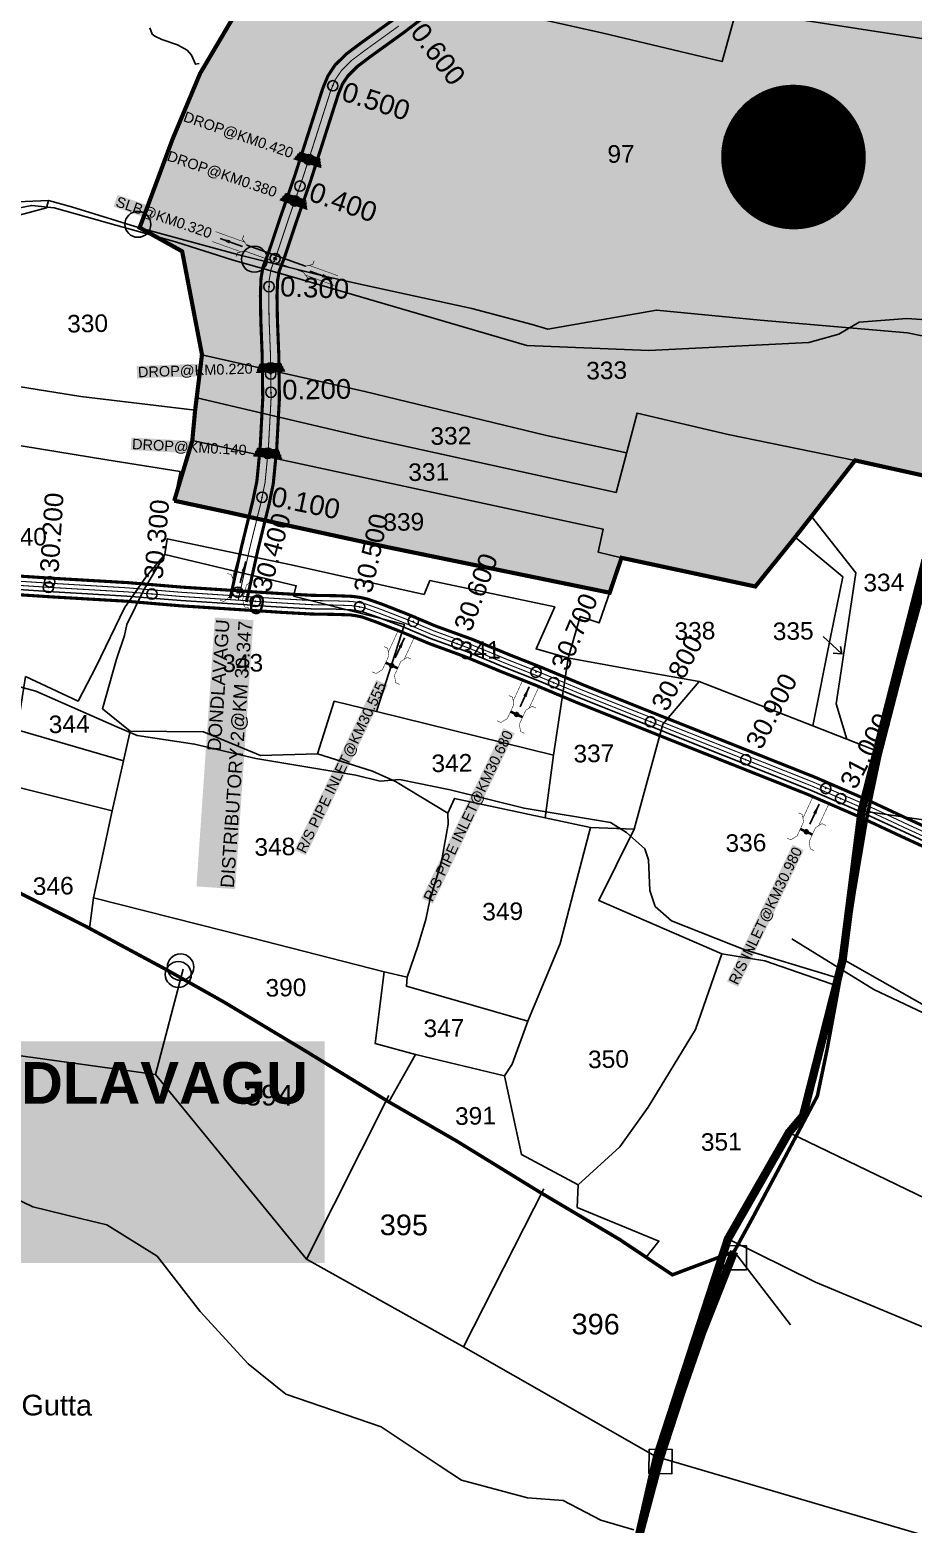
# Model space of a CAD drawing. Header units: millimetres. Extents: x 191342 to 235284, y 1600297 to 1616674.
# Drawn here: x 198812 to 199662, y 1602213 to 1603651 of the extents above; entities that cross this region are included whole.
import ezdxf
from ezdxf.enums import TextEntityAlignment as Align

# ---------------------------------------------------------------- set-up
doc = ezdxf.new("R2010")
doc.units = ezdxf.units.MM
doc.header["$LTSCALE"] = 15
doc.header["$PDMODE"] = 32
doc.header["$PDSIZE"] = 10
doc.linetypes.add('ACAD_ISO02W100', pattern=[15, 12, -3])
doc.linetypes.add('HIDDEN2', pattern=[0.1875, 0.125, -0.0625])
for name, color, linetype in [('BOUNDRY STONES', 240, 'Continuous'), ('CANAL1', 7, 'Continuous'), ('CSMark', 72, 'Continuous'), ('PLOT', 7, 'Continuous'), ('PLOTS', 7, 'Continuous'), ('PLOTS NO', 7, 'Continuous'), ('ROAD', 1, 'Continuous'), ('ROADS', 1, 'Continuous'), ('STREAMS', 4, 'Continuous'), ('STRUCTURE', 5, 'Continuous'), ('TEXT', 1, 'Continuous'), ('text2', 7, 'Continuous'), ('VILLAGE BOUNDRY', 5, 'Continuous'), ('WUA-10', 3, 'Continuous')]:
    doc.layers.add(name, color=color, linetype=linetype)
doc.styles.get("Standard").update_dxf_attribs({"font": 'arial.ttf'})
doc.dimstyles.get("Standard").update_dxf_attribs({"dimtxt": 0.18, "dimasz": 0.18, "dimexe": 0.18, "dimexo": 0.0625, "dimgap": 0.09, "dimtad": 0, "dimtih": 1, "dimtoh": 1, "dimdec": 4, "dimzin": 0, "dimdsep": 46, "dimtxsty": 'Standard', "dimcen": 0.09, "dimadec": 0, "dimazin": 0, "dimtfac": 1, "dimtdec": 4, "dimtofl": 0, "dimtmove": 0, "dimatfit": 3, "dimfxl": 1, "dimtolj": 1, "dimtzin": 0, "dimarcsym": 0})

# ---------------------------------------------------------------- blocks, each defined once
blk = doc.blocks.new('DROP')
h = blk.add_hatch()
h.set_pattern_fill('ANSI31', color=1, scale=10, angle=45)
h.set_pattern_definition([(90, (-324.4107, -25.7687), (-1.25, 0), [])])
h.paths.add_polyline_path([(-9.9, -4.3), (-13.8, 4.1), (13.8, 4.1), (10.2, -4.3)])
at = {"layer": 'STRUCTURE', "color": 5, "const_width": 0.49}
blk.add_lwpolyline([(-9.9, -4.3), (-13.8, 4.1), (13.8, 4.1), (10.2, -4.3), (-9.9, -4.3)], dxfattribs=at)
at = {"layer": 'STRUCTURE', "color": 5}
blk.add_circle((0, 0), 1.33, dxfattribs=at)
blk = doc.blocks.new('OT')
at = {"layer": 'STRUCTURE', "color": 190}
for points, const_width in [([(769775.2, 1706601.8), (769775.2, 1706597.8), (769769.2, 1706593.8), (769761.8, 1706593.8), (769754.4, 1706593.8), (769748.4, 1706597.8), (769748.4, 1706601.8)], 0.5), ([(769751.4, 1706595.8), (769729.4, 1706595.8)], 0.5), ([(769761.8, 1706593.8), (769761.8, 1706581)], 2.5), ([(769751.4, 1706579), (769729.4, 1706579)], 0.5), ([(769748.4, 1706573), (769748.4, 1706577), (769754.4, 1706581), (769761.8, 1706581), (769761.8, 1706581), (769761.8, 1706581), (769769.2, 1706581), (769775.2, 1706577), (769775.2, 1706573)], 0.5)]:
    blk.add_lwpolyline(points, dxfattribs=dict(at, const_width=const_width))
at = {"layer": 'STRUCTURE', "color": 0}
blk.add_circle((769761.8, 1706587.4), 1.87, dxfattribs=at)
blk.add_leader([(769732.6, 1706587.4), (769753.8, 1706587.4)], dimstyle='Standard', override={"dimasz": 10, "dimgap": 0.09, "dimtad": 0}, dxfattribs=at)
blk = doc.blocks.new('SLB')
at = {"layer": 'STRUCTURE'}
h = blk.add_hatch(dxfattribs=at)
h.set_pattern_fill('DOTS', color=6, scale=20, angle=320.3722, style=0)
h.set_pattern_definition([(320.372247934, (-159.4327, -72.9564), (1.2786241598, 0.5641323054), [0, -1.25])])
h.paths.add_polyline_path([(769699.5, 1706871.1), (769699.5, 1706861.1), (769729.1, 1706861.1), (769732.1, 1706863.1), (769792.1, 1706863.1), (769795.1, 1706861.1), (769824.7, 1706861.1), (769824.7, 1706871.1), (769795.1, 1706871.1), (769792.1, 1706869.1), (769732.1, 1706869.1), (769729.1, 1706871.1)])
at = {"layer": 'STRUCTURE', "color": 6, "const_width": 0.628}
for points in [[(769726.1, 1706877.1), (769726.1, 1706873.1), (769732.1, 1706869.1), (769792.1, 1706869.1), (769798.1, 1706873.1), (769798.1, 1706877.1)], [(769726.1, 1706855.1), (769726.1, 1706859.1), (769732.1, 1706863.1), (769792.1, 1706863.1), (769798.1, 1706859.1), (769798.1, 1706855.1)]]:
    blk.add_lwpolyline(points, dxfattribs=at)
at = {"layer": 'STRUCTURE', "color": 6, "linetype": 'ACAD_ISO02W100', "ltscale": 0.5, "const_width": 0.5}
for points in [[(769699.5, 1706871.1), (769729.1, 1706871.1)], [(769699.5, 1706861.1), (769729.1, 1706861.1)], [(769795.1, 1706871.1), (769824.7, 1706871.1)], [(769795.1, 1706861.1), (769824.7, 1706861.1)]]:
    blk.add_lwpolyline(points, dxfattribs=at)
at = {"layer": 'STRUCTURE', "color": 6}
blk.add_lwpolyline([(769732.1, 1706863.1), (769792.1, 1706863.1)], dxfattribs=at)
blk.add_lwpolyline([(769732.1, 1706863.1), (769792.1, 1706863.1)], dxfattribs=at)
at = {"layer": 'STRUCTURE', "color": 0}
blk.add_circle((769762.1, 1706866.1), 1.24, dxfattribs=at)
for points in [[(769703.8, 1706866), (769726.7, 1706866)], [(769818.6, 1706865.8), (769795.7, 1706865.8)]]:
    blk.add_leader(points, dimstyle='Standard', override={"dimasz": 10, "dimgap": 0.09, "dimtad": 0}, dxfattribs=at)

msp = doc.modelspace()

# ---------------------------------------------------------------- hatches: boundary and pattern name
at = {"layer": 'PLOTS NO', "true_color": 0xc7c8ca}
h = msp.add_hatch(color=9, dxfattribs=at)
h.dxf.hatch_style = 1
h.paths.add_polyline_path([(198950.9, 1603198.1), (198968.3, 1603256), (198971, 1603285.3), (198972.5, 1603297.3), (198977.6, 1603338.7), (198958.5, 1603438.2), (198917.6, 1603461), (198949.3, 1603546.3), (198975.8, 1603609.5), (199043.8, 1603724.6), (199055.7, 1603747.6), (199110.2, 1603820.1), (199126.3, 1603864.6), (199127.2, 1603875.2), (199178.4, 1603937.6), (199201.1, 1603968.1), (199228.2, 1604018.6), (199229.6, 1604021.2), (199296, 1604062.9), (199310.4, 1604108.7), (199330.6, 1604135.9), (199351.4, 1604170), (199402.9, 1604218.6), (199441.2, 1604248.3), (199457.4, 1604283.9), (199466.4, 1604326.2), (199483.9, 1604319.6), (199557.2, 1604388.5), (199605.3, 1604419.6), (199622.2, 1604475.9), (199654.8, 1604541.8), (199699.2, 1604614.6), (199743.6, 1604642.2), (199771, 1604663.4), (199808.5, 1604707), (199811.3, 1604754.3), (199802.5, 1604829.7), (199853.1, 1604894.2), (199905.7, 1604879.5), (200071.7, 1604831.4), (200036.3, 1604686.2), (200019.4, 1604620.4), (199954.3, 1604394.4), (199891.5, 1604181.7), (199871.8, 1604047.7), (199835.8, 1603852.2), (199813.4, 1603680.1), (199801.5, 1603623), (199781.7, 1603498.6), (199763, 1603390.7), (199741.3, 1603281.2), (199713, 1603213.2), (199606.2, 1603236.9), (199564.1, 1603182.9), (199548.6, 1603163.1), (199510.2, 1603115.5), (199381.4, 1603143.1), (199370, 1603109.5), (199155.5, 1603153.5), (199053.2, 1603175.8), (199004.6, 1603186.6)])
at = {"layer": 'text2'}
h = msp.add_hatch(dxfattribs=at)
h.set_pattern_fill('ANSI31', color=5)
h.set_pattern_definition([(45, (8683.51537, -9149.61023), (-0.088388347648, 0.088388347648), [])])
edge = h.paths.add_edge_path()
edge.add_arc((199546.9, 1603529), 69.1, 0, 360)
h.paths.add_polyline_path([(199468.3, 1603498), (199625.6, 1603498), (199625.6, 1603560), (199468.3, 1603560)], flags=9)

# ---------------------------------------------------------------- linework, layer by layer
at = {"color": 2}
for p in [(199103.5, 1603597.6), (199071.9, 1603501), (199042.1, 1603404.2), (199044, 1603302.5), (199035.4, 1603201.4)]:
    msp.add_point(p, dxfattribs=at)
at = {"color": 3}
for p in [(198831, 1603120, 62), (199029, 1603101.2), (199181, 1603082, 59), (199299, 1603033, 58), (199409.3, 1602985.2), (199578, 1602921, 56), (199592.4, 1602911.3)]:
    msp.add_point(p, dxfattribs=at)
at = {"layer": 'BOUNDRY STONES'}
for points in [[(199479.5, 1602480.8), (199501.6, 1602480.7), (199501.6, 1602457.4), (199479.5, 1602457.4)], [(199407.9, 1602284.7), (199430, 1602284.6), (199429.9, 1602261.2), (199407.8, 1602261.3)]]:
    msp.add_lwpolyline(points, close=True, dxfattribs=at)
at = {"layer": 'BOUNDRY STONES', "color": 1}
msp.add_lwpolyline([(199489.8, 1602475.1), (199544, 1602404.7)], dxfattribs=at)
for centre in [(198915.9, 1603464.2), (199028.1, 1603430.6), (198954.8, 1602741.9)]:
    msp.add_circle(centre, 12.5, dxfattribs=at)
at = {"layer": 'BOUNDRY STONES'}
msp.add_circle((198957, 1602749), 12.7, dxfattribs=at)
at = {"layer": 'CANAL1', "color": 200}
for points, const_width in [([(199020.3, 1603100.6), (199031.2, 1603149.9), (199042.1, 1603194.4), (199046.2, 1603214.4), (199049.5, 1603247.9), (199052.1, 1603296.3), (199051.5, 1603339.2), (199050.2, 1603372.5), (199049.8, 1603395.3), (199050.4, 1603410.4), (199051.9, 1603419.1), (199056.9, 1603432), (199068.3, 1603466.3), (199082.1, 1603505.9), (199098.3, 1603556.7), (199108.9, 1603589.8), (199113, 1603599.7), (199118.2, 1603607.3), (199127, 1603616.1), (199139, 1603625.2), (199171.7, 1603648.8), (199201.5, 1603671.5)], 3), ([(199004.7, 1603104), (199015.6, 1603153.5), (199026.5, 1603197.9), (199030.4, 1603216.8), (199033.6, 1603249.2), (199036.1, 1603296.6), (199035.5, 1603338.8), (199034.2, 1603372), (199033.8, 1603395.4), (199034.4, 1603412.1), (199036.4, 1603423.4), (199041.8, 1603437.4), (199053.2, 1603471.5), (199066.9, 1603511), (199083.1, 1603561.6), (199093.9, 1603595.3), (199098.9, 1603607.3), (199105.7, 1603617.6), (199116.5, 1603628.2), (199129.5, 1603638), (199162.2, 1603661.6)], 3), ([(198631.3, 1603138.1), (198661.3, 1603136.4), (198748.9, 1603129), (198835.5, 1603123.3), (198906.2, 1603119.2), (198958, 1603114.9), (199018.1, 1603111), (199029.5, 1603110.2)], 1), ([(198748.9, 1603129), (198835.5, 1603123.3), (198906.2, 1603119.2), (198958, 1603114.9), (199018.1, 1603111), (199029.5, 1603110.2), (199055, 1603108.6), (199083.1, 1603107), (199107.1, 1603106.6), (199122.3, 1603106), (199129.8, 1603105), (199136.8, 1603103.4), (199151.3, 1603098.3), (199176, 1603088.6), (199202.5, 1603077.4), (199237.7, 1603064.6), (199273.4, 1603049.8), (199305.6, 1603037.1), (199344.4, 1603020.8), (199412.6, 1602993.5), (199444.3, 1602980.9), (199567.7, 1602931.8), (199617.8, 1602910.1), (199659.5, 1602890.6), (199687.8, 1602877.6)], 3), ([(198630.2, 1603120.2), (198660, 1603118.4), (198747.6, 1603111.1), (198834.3, 1603105.4), (198905, 1603101.3), (198956.7, 1603096.9), (199016.9, 1603093), (199028.4, 1603092.3)], 1), ([(198747.6, 1603111.1), (198834.3, 1603105.4), (198905, 1603101.3), (198956.7, 1603096.9), (199016.9, 1603093), (199028.4, 1603092.3), (199053.9, 1603090.6), (199082.5, 1603089), (199106.6, 1603088.6), (199120.7, 1603088.1), (199126.6, 1603087.2), (199131.8, 1603086.1), (199145, 1603081.4), (199169.3, 1603071.9), (199195.9, 1603060.7), (199231.1, 1603047.8), (199266.6, 1603033.1), (199298.8, 1603020.4), (199337.5, 1603004.1), (199405.9, 1602976.8), (199437.7, 1602964.1), (199560.8, 1602915.2), (199610.4, 1602893.7), (199651.9, 1602874.3), (199680.3, 1602861.2)], 3)]:
    msp.add_lwpolyline(points, dxfattribs=dict(at, const_width=const_width))
at = {"layer": 'CANAL1', "color": 1, "linetype": 'HIDDEN2', "ltscale": 4, "const_width": 1}
for points in [[(199012.5, 1603102.3), (199023.4, 1603151.7), (199034.3, 1603196.1), (199038.3, 1603215.6), (199041.5, 1603248.6), (199044.1, 1603296.4), (199043.5, 1603339), (199042.2, 1603372.2), (199041.8, 1603395.4), (199042.4, 1603411.3), (199044.2, 1603421.3), (199049.3, 1603434.7), (199060.7, 1603468.9), (199074.5, 1603508.5), (199090.7, 1603559.1), (199101.4, 1603592.6), (199105.9, 1603603.5), (199111.9, 1603612.4), (199121.7, 1603622.1), (199134.3, 1603631.6), (199167, 1603655.2)], [(198748.3, 1603120), (198834.9, 1603114.4), (198905.6, 1603110.3), (198957.4, 1603105.9), (199017.5, 1603102), (199029, 1603101.2), (199054.4, 1603099.6), (199082.8, 1603098), (199106.8, 1603097.6), (199121.5, 1603097.1), (199128.2, 1603096.1), (199134.3, 1603094.8), (199148.1, 1603089.8), (199172.7, 1603080.3), (199199.2, 1603069.1), (199234.4, 1603056.2), (199270, 1603041.4), (199302.2, 1603028.7), (199341, 1603012.5), (199409.3, 1602985.2), (199441, 1602972.5), (199564.3, 1602923.5), (199614.1, 1602901.9), (199655.7, 1602882.4), (199684.1, 1602869.4)]]:
    msp.add_lwpolyline(points, dxfattribs=at)
at = {"layer": 'CANAL1', "color": 5, "const_width": 1}
for points in [[(199028.7, 1603097.3), (199017.2, 1603098), (198957.1, 1603101.9), (198905.3, 1603106.3), (198834.7, 1603110.4), (198748, 1603116.1), (198660.3, 1603123.4), (198630.9, 1603125.2)], [(198631, 1603133.2), (198660.9, 1603131.4), (198748.6, 1603124), (198835.2, 1603118.4), (198905.9, 1603114.2), (198957.7, 1603109.9), (199017.7, 1603106), (199029.2, 1603105.2)], [(198748.6, 1603124), (198835.2, 1603118.4), (198905.9, 1603114.2), (198957.7, 1603109.9), (199017.7, 1603106), (199029.2, 1603105.2), (199054.7, 1603103.6), (199082.9, 1603102), (199107, 1603101.6), (199121.9, 1603101.1), (199128.9, 1603100), (199135.4, 1603098.6), (199149.5, 1603093.6), (199174.2, 1603084), (199200.6, 1603072.8), (199235.9, 1603059.9), (199271.5, 1603045.1), (199303.7, 1603032.4), (199342.5, 1603016.2), (199410.8, 1602988.9), (199442.5, 1602976.2), (199565.8, 1602927.2), (199615.8, 1602905.6), (199657.4, 1602886.1), (199685.7, 1602873)]]:
    msp.add_lwpolyline(points, dxfattribs=at)
at = {"layer": 'CANAL1', "color": 5}
msp.add_lwpolyline([(198748, 1603116.1), (198834.7, 1603110.4), (198905.3, 1603106.3), (198957.1, 1603101.9), (199017.2, 1603098), (199028.7, 1603097.3), (199054.2, 1603095.6), (199082.6, 1603094), (199106.7, 1603093.6), (199121.2, 1603093.1), (199127.5, 1603092.2), (199133.2, 1603090.9), (199146.7, 1603086.1), (199171.2, 1603076.5), (199197.7, 1603065.3), (199233, 1603052.5), (199268.5, 1603037.7), (199300.7, 1603025), (199339.4, 1603008.8), (199407.8, 1602981.5), (199439.5, 1602968.8), (199562.7, 1602919.8), (199612.5, 1602898.3), (199654, 1602878.8), (199682.4, 1602865.7)], dxfattribs=at)
at = {"layer": 'PLOT'}
for points in [[(200213.4, 1602882.1), (200178.7, 1602886.2), (200174, 1602849.9), (200013.7, 1602883.4), (200006.8, 1602838.2), (199944.6, 1602849.6), (199826.9, 1602866), (199797.5, 1602872.6), (199612.5, 1602899.6)], [(199594.3, 1602756.5), (199675.2, 1602710.6), (199766.3, 1602671.2), (199868.6, 1602641.3), (199878.4, 1602636.4), (199941.4, 1602597.3), (199961.1, 1602608.4), (200206.7, 1602668.5), (200214.4, 1602684.2), (200372.1, 1602683.4), (200486.6, 1602683.7), (200514.3, 1602700.8), (200529.4, 1602710.7), (200576.1, 1602727.8), (200580.7, 1602746.6)], [(199806, 1602462.4), (199542.5, 1602589.7)], [(199483.8, 1602487.2), (199568.1, 1602445.7), (199731.2, 1602377.6), (199727.4, 1602361.8), (199742, 1602357.1), (199744.3, 1602324.8), (199772, 1602325), (199775, 1602303.7), (199918.6, 1602281.4), (199968.2, 1602273)], [(199415.5, 1602277.6), (199670.8, 1602202.5), (199882.5, 1602123.7), (200018.7, 1602029.9), (200116, 1601999.9), (200147.8, 1601921.3), (200287, 1601853.7), (200422.3, 1601785.9), (200439.5, 1601695.1), (200443, 1601688.5), (200550.1, 1601655.7), (200567.8, 1601651.9), (200589, 1601644.9), (200586.2, 1601595.6), (200679.6, 1601566.7), (200708.1, 1601510.9), (200666.4, 1601507.5), (200491.7, 1601499.8), (200610, 1601442), (200585.5, 1601493.7), (200633.5, 1601478.7), (200643, 1601504.4)]]:
    msp.add_lwpolyline(points, dxfattribs=at)
at = {"layer": 'PLOTS'}
for points in [[(198829.9, 1603487.1), (198852, 1603481), (198917.6, 1603461), (198928.9, 1603489.1), (198949.3, 1603546.3), (198967.2, 1603589.1), (198975.8, 1603609.5), (199005.2, 1603657.9), (199023.1, 1603690.2), (199043.8, 1603724.6), (199055.7, 1603747.6), (199083, 1603783.9), (199110.2, 1603820.1), (199126.3, 1603864.6), (199127.2, 1603875.2)], [(199110.2, 1603820.1), (199202.2, 1603799.2), (199264.4, 1603782.1), (199369.9, 1603760.2), (199505, 1603726.6), (199491.7, 1603669.9), (199478.2, 1603620.9), (199363.6, 1603648.4), (199244.7, 1603674.9), (199145.8, 1603699), (199043.3, 1603723.9)], [(199801.5, 1603623), (199608, 1603652.9), (199491.9, 1603670.8)], [(198360.6, 1603545), (198414.7, 1603560), (198454.6, 1603571.8), (198502.1, 1603562.1), (198556.2, 1603551), (198588.7, 1603529.1), (198599.5, 1603521.6), (198636.9, 1603492.6), (198706.2, 1603471), (198731.9, 1603449.9), (198746.8, 1603454.6), (198788.6, 1603469.4), (198828, 1603480.2), (198829.9, 1603487.1), (198769.5, 1603484.6)], [(198971, 1603285.3), (198860.9, 1603298.5), (198734.6, 1603318.5), (198745.9, 1603371.7), (198755.8, 1603369.6), (198776.4, 1603427), (198787.4, 1603457.9), (198788.6, 1603469.4)], [(199761.2, 1603338.5), (199698.7, 1603351), (199656.6, 1603359.7), (199515, 1603372), (199415, 1603381.6), (199310.4, 1603363.4), (199295.3, 1603367.9), (199237.4, 1603383.1), (199128.1, 1603407), (199093.9, 1603414.5), (199013.2, 1603434.7), (198917.6, 1603461), (198958.5, 1603438.2), (198977.6, 1603338.7), (198970.8, 1603283.1), (198968.3, 1603256), (199155.5, 1603215.6), (199363.7, 1603170.7), (199358.9, 1603148.6), (199381.4, 1603143.1), (199510.2, 1603115.5), (199548.6, 1603163.1), (199606.2, 1603236.9), (199713, 1603213.2)], [(198977.6, 1603338.7), (199134.4, 1603303.3), (199309.1, 1603260.9), (199386.2, 1603244.2)], [(199606.2, 1603236.9), (199484.1, 1603262), (199396.3, 1603282.4), (199376.2, 1603206), (199136.7, 1603258.7), (198972.5, 1603297.3)], [(198722.6, 1603264.1), (198886, 1603237.6), (198956.5, 1603226.2), (198950.9, 1603198.1), (199155.5, 1603153.5), (199336.9, 1603116.3), (199370, 1603109.5)], [(199564.1, 1603182.9), (199606.8, 1603128.6), (199592.7, 1603034.4), (199587.9, 1603002.4), (199598.3, 1602968.5)], [(198807.6, 1603028.7), (198858.4, 1603005.2), (198875.7, 1603038.5), (198902.9, 1603094.8), (198924.1, 1603125.5), (198942, 1603146.4), (198944.2, 1603161.5), (199063.3, 1603136.3), (199191.3, 1603107.8), (199197, 1603121.4), (199317.2, 1603096), (199299.2, 1603055.4), (199329.5, 1603046.8), (199383.8, 1603037), (199456.1, 1603024), (199565.6, 1602981.2), (199630.9, 1602955.7)], [(199565.6, 1602981.2), (199583, 1603068.2), (199594.4, 1603124.9), (199548.6, 1603163.1)], [(199145.5, 1602995.1), (199172.4, 1603079), (199065.8, 1603106.2), (199068.4, 1603116.2), (198942, 1603146.4), (198921.5, 1603112.2), (198905.4, 1603078.8), (198903.1, 1603068.2), (198895.3, 1603045.4), (198881.8, 1602997.7), (198908.5, 1602976.3), (198978.9, 1602975.4), (199034, 1602952.7), (199088.9, 1602954.3)], [(199381.4, 1603143.1), (199370.7, 1603111.8), (199360, 1603080.4), (199341.6, 1603086.7), (199330.2, 1603046.6), (199315.8, 1602953), (199307.8, 1602892.8), (199351.6, 1602883.4), (199393.7, 1602881.7), (199421.2, 1602983), (199456.1, 1603024)], [(198807.6, 1603028.7), (198799.8, 1602977.5), (198902, 1602947.7), (198908.5, 1602976.3)], [(198902, 1602947.7), (198891.2, 1602899.5), (198820.6, 1602917.1), (198749.6, 1602934.7), (198615, 1602968), (198555.2, 1602985.5), (198482.2, 1602998.7), (198448.4, 1603004)], [(199307.8, 1602892.8), (199220.6, 1602911.5), (199214.1, 1602897.2), (199164, 1602927.8), (199141.7, 1602937.6), (199088.9, 1602954.3), (199104.9, 1603005), (199145.5, 1602995.1), (199315.8, 1602953)], [(198601.4, 1602939), (198545.5, 1602793.9), (198657.1, 1602683.7), (198932.7, 1602645.6), (199078.3, 1602467.8), (199229.2, 1602383.4), (199418.2, 1602275.6)], [(198869.3, 1602786.3), (198873.3, 1602815.8), (198891.2, 1602899.5)], [(199175, 1602739.4), (199185.5, 1602769.3), (199193.1, 1602794.9), (199196.9, 1602813.3), (199208.1, 1602850.8), (199214.6, 1602886.5), (199214.1, 1602897.2)], [(199351.6, 1602883.4), (199335.2, 1602821.2), (199322.2, 1602771.6), (199291.3, 1602696.8)], [(199339.8, 1602539.5), (199379.8, 1602576), (199407, 1602614.1), (199452.7, 1602689), (199477.8, 1602761.7), (199359.4, 1602813.1), (199393.7, 1602881.7)], [(198873.3, 1602815.8), (199024.1, 1602777.5), (199152.8, 1602744.4), (199144.2, 1602675.5), (199183, 1602664.7), (199268.9, 1602644.4), (199276.2, 1602655.6), (199291.3, 1602696.8), (199174.3, 1602730.6), (199175, 1602739.4), (199152.8, 1602744.4)], [(199477.8, 1602761.7), (199519.4, 1602755), (199590.4, 1602730.2)], [(198932.7, 1602645.6), (198959.5, 1602747)], [(199157.3, 1602619.3), (199183, 1602664.7)], [(199268.9, 1602644.4), (199285.1, 1602568.5), (199339.8, 1602539.5), (199338.8, 1602517.6)], [(199157.4, 1602625.4), (199078.3, 1602467.8)], [(199229.2, 1602383.4), (199306.7, 1602535.4)], [(199338.8, 1602517.6), (199417.4, 1602485.2), (199405.1, 1602469.7)]]:
    msp.add_lwpolyline(points, dxfattribs=at)
at = {"layer": 'PLOTS NO', "color": 0}
for points in [[(199593.6, 1603050.7), (199575.4, 1603067.2)], [(199585, 1603051.3), (199593.6, 1603050.7), (199592.3, 1603057.8)]]:
    msp.add_lwpolyline(points, dxfattribs=at)
at = {"layer": 'ROAD'}
msp.add_lwpolyline([(200676.9, 1602401.3), (200653.6, 1602397.8), (200520.2, 1602404.7), (200490.3, 1602411.7), (200441.6, 1602414.2), (200240.5, 1602471.5), (200180.9, 1602500.3), (200156.9, 1602504.8), (199969.9, 1602588.6), (199929.9, 1602598.5), (199857.1, 1602634.2), (199760.5, 1602663), (199624.2, 1602727.3), (199545.2, 1602776.2)], dxfattribs=at)
at = {"layer": 'ROADS', "color": 1}
for points in [[(199764, 1603366.3), (199655.9, 1603373.7), (199610.2, 1603369.9), (199590.4, 1603358.4), (199561.8, 1603350.3), (199407.6, 1603342.8), (199290.4, 1603347.5), (199064.5, 1603413.8), (199007.5, 1603429.6), (198952.1, 1603447.4), (198886.5, 1603465.8), (198835.2, 1603480.2), (198813.7, 1603482.4), (198775.4, 1603475), (198715, 1603473.2), (198685.5, 1603480.7), (198643.6, 1603493.4), (198617.1, 1603512.9), (198587.1, 1603535), (198557.1, 1603553), (198517.7, 1603562.3), (198452.5, 1603576.1), (198390.3, 1603571.4)], [(198612.4, 1603059.3), (198783.1, 1603024.1), (198817.7, 1603014.6), (198895.5, 1602980.5), (198915.1, 1602971.9), (198970.4, 1602963.8), (199029.5, 1602949.8), (199125.8, 1602933.8), (199149, 1602928.1), (199167.7, 1602929.6), (199216.4, 1602919.6), (199287.6, 1602901.9), (199370.8, 1602888.3), (199386.2, 1602878.5), (199403.8, 1602862.9), (199407.5, 1602852.4), (199408.8, 1602822.7), (199413.8, 1602807.4), (199429.5, 1602793.4), (199500.2, 1602765.5), (199580.7, 1602741.1), (199591.7, 1602737.7)]]:
    msp.add_lwpolyline(points, dxfattribs=at)
at = {"layer": 'ROADS'}
msp.add_lwpolyline([(198785, 1602532.7), (198814.9, 1602518.3), (198860.8, 1602507), (198886.1, 1602500.7), (198934.4, 1602470.6), (198976, 1602417.3), (199022.1, 1602367), (199058.3, 1602337.9), (199150.1, 1602306.2), (199206, 1602269.1), (199227.4, 1602254.9), (199290.8, 1602238.1), (199325.2, 1602235.4), (199361.5, 1602216.5), (199393.3, 1602207.2)], dxfattribs=at)
at = {"layer": 'STREAMS', "color": 4}
msp.add_lwpolyline([(198927.3, 1603653.4), (198929.8, 1603647.2), (198932.1, 1603645.5), (198938.9, 1603642.2), (198954.1, 1603637), (198963.4, 1603631.8), (198967.4, 1603627.2), (198971.4, 1603618.3), (198975, 1603619.2)], dxfattribs=at)
at = {"layer": 'text2', "color": 3}
for p in [(199080.4, 1603526.6), (199067, 1603486.8, 1), (199048, 1603431.2, 1), (199043.7, 1603326, 1), (199043.8, 1603320, 1), (199041.1, 1603243.8, 1), (199012, 1603110, 102)]:
    msp.add_point(p, dxfattribs=at)
at = {"layer": 'text2', "color": 5, "linetype": 'Continuous'}
for p in [(198829.8, 1603114.7), (198929.4, 1603108.2), (199129.3, 1603095.9), (199223.1, 1603060.3), (199316.2, 1603022.9), (199501, 1602948.7)]:
    msp.add_point(p, dxfattribs=at)
at = {"layer": 'VILLAGE BOUNDRY', "const_width": 3.38}
msp.add_lwpolyline([(199679.6, 1603138.4), (199652.9, 1603041), (199630, 1602952.2), (199617, 1602890.3), (199605.5, 1602822), (199596.9, 1602766), (199588.9, 1602721.9), (199579.2, 1602669.3), (199569.9, 1602624.9), (199536.8, 1602562.3), (199507.2, 1602506.9), (199489.8, 1602475.1), (199430.3, 1602452.7), (199379.8, 1602486.6), (199302.1, 1602532.7), (199222.1, 1602581.9), (199157.3, 1602619.3), (199072, 1602671.4), (198999.2, 1602715.1), (198943.2, 1602746.6), (198865.1, 1602788.6), (198790.8, 1602826.1)], dxfattribs=at)
at = {"layer": 'VILLAGE BOUNDRY', "linetype": 'HIDDEN2', "ltscale": 20, "const_width": 8}
for points in [[(199751.9, 1601447.2), (199665.2, 1601504.5), (199596.8, 1601572.7), (199511.8, 1601730.1), (199328, 1601894.9), (199258.3, 1601877.3), (199328, 1601894.9), (199415.5, 1602277.6), (199483.8, 1602487.2), (199542.5, 1602589.7), (199556.1, 1602605.9), (199594.3, 1602756.5), (199612.5, 1602899.6), (199674, 1603141)], [(199489.8, 1602475.1), (199489.8, 1602475.1), (199459, 1602397), (199438.8, 1602338.8), (199418.2, 1602275.6), (199395.7, 1602191.5)]]:
    msp.add_lwpolyline(points, dxfattribs=at)
at = {"layer": 'WUA-10', "color": 15, "const_width": 4}
for points in [[(198950.9, 1603198.1), (198968.3, 1603256), (198971, 1603285.3), (198972.5, 1603297.3), (198977.6, 1603338.7), (198958.5, 1603438.2), (198917.6, 1603461), (198949.3, 1603546.3), (198975.8, 1603609.5), (199043.8, 1603724.6)], [(199813.4, 1603680.1), (199801.5, 1603623), (199781.7, 1603498.6), (199763, 1603390.7), (199741.3, 1603281.2), (199713, 1603213.2), (199606.2, 1603236.9), (199564.1, 1603182.9), (199548.6, 1603163.1), (199510.2, 1603115.5), (199381.4, 1603143.1), (199370, 1603109.5), (199155.5, 1603153.5), (199053.2, 1603175.8), (199004.6, 1603186.6), (198950.9, 1603198.1)]]:
    msp.add_lwpolyline(points, dxfattribs=at)

# ---------------------------------------------------------------- block references
for p, rotation in [((199080.3, 1603526.7), 162.3605438320345), ((199066.9, 1603486.8, 1), 160.7318632376108), ((199043.6, 1603326, 1), 182.7152315450711), ((199041, 1603243.8, 1), 174.7727338576395)]:
    msp.add_blockref('DROP', p, dxfattribs=dict(rotation=rotation))
at = {"layer": 'STRUCTURE', "color": 0}
for name, p, rotation in [('SLB', (1502490.3, 2947664.7, 1), 160.1570656507523), ('OT', (-1250848.3, 2787542.8), 255.0315684086459), ('OT', (-1026976.8, 3017805.1, 7), 245.1924491724226), ('OT', (-1026856.6, 3017758, 6), 245.1924491724226), ('OT', (-1026577.7, 3017645, 6), 245.1924491724226)]:
    msp.add_blockref(name, p, dxfattribs=dict(at, rotation=rotation))

# ---------------------------------------------------------------- texts
at = {"layer": 'CSMark', "color": 1}
for s, height, rotation, p in [('0.600', 19, 307.3908, (199184.8, 1603654.6)), ('0.500', 19, 342.2887, (199113.5, 1603593)), ('0.400', 19, 340.8046, (199082.2, 1603496.5)), ('0.300', 19, 357.7614, (199052.9, 1603404.5)), ('0.200', 19, 0.8292, (199054.8, 1603304.9)), ('0.100', 19, 348.3661, (199045, 1603202.7)), ('30.200', 18, 86.2467, (198830.5, 1603129.1)), ('30.300', 18, 85.1747, (198930.7, 1603122.6)), ('30.400', 18, 74.6508, (199034.3, 1603111.3)), ('30.500', 18, 77.6775, (199132.1, 1603110)), ('30.600', 18, 69.9338, (199228, 1603073.9)), ('0', 19, 347.5752, (199023.3, 1603099.9)), ('30.700', 18, 67.2341, (199321.2, 1603036.4)), ('30.800', 18, 62.5159, (199417.1, 1602998.2)), ('30.900', 18, 62.5159, (199507.9, 1602961.5)), ('31.000', 18, 62.5159, (199598.7, 1602923.2))]:
    msp.add_text(s, height=height, rotation=rotation, dxfattribs=at).set_placement(p, align=Align.MIDDLE_LEFT)
at = {"layer": 'PLOTS NO'}
for s, height, rotation, p in [('97', 16.88, 1.0467, (199368, 1603523.4)), ('330', 16.88, 1.0467, (198848, 1603360)), ('333', 16.88, 1.0467, (199347.6, 1603314.8)), ('332', 16.88, 1.0467, (199197.6, 1603251.8)), ('331', 16.88, 1.0467, (199176.3, 1603217)), ('339', 16.88, 1.0467, (199152.3, 1603168.9)), ('340', 16.88, 1.0467, (198789.1, 1603154.4)), ('334', 16.88, 1.0467, (199614.3, 1603110.6)), ('338', 16.88, 1.0467, (199432.5, 1603064)), ('335', 16.88, 1.0467, (199527.1, 1603063.8)), ('343', 16.88, 1.0467, (198997.3, 1603033)), ('341', 16.88, 1.0467, (199225.8, 1603045.4)), ('344', 16.88, 1.0467, (198830.2, 1602974.2)), ('337', 16.88, 1.0467, (199335.3, 1602946)), ('342', 16.88, 1.0467, (199198.6, 1602936.7)), ('336', 16.88, 1.0467, (199481.6, 1602859.9)), ('348', 16.88, 1.0467, (199028.2, 1602856.1)), ('346', 16.88, 1.0467, (198814.9, 1602818.4)), ('349', 16.88, 1.0467, (199247.5, 1602793.8)), ('390', 16.88, 1.0467, (199038.9, 1602720.5)), ('347', 16.88, 1.0467, (199191, 1602681.5)), ('350', 16.88, 1.0467, (199349.3, 1602651.6)), ('394', 19.9, 359.794, (199019, 1602615.8)), ('391', 16.88, 1.0467, (199221.3, 1602597)), ('351', 16.88, 1.0467, (199457.9, 1602572)), ('395', 19.9, 359.794, (199148.7, 1602490.9)), ('396', 19.9, 359.794, (199333.3, 1602395.4)), ('Yerramanti Gutta', 19.902, 359.794, (198660.1, 1602317.9))]:
    msp.add_text(s, height=height, rotation=rotation, dxfattribs=at).set_placement(p)
at = {"layer": 'PLOTS NO', "color": 1}
msp.add_text('TC11', height=40, dxfattribs=at).set_placement((199546.9, 1603529), align=Align.MIDDLE_CENTER)
at = {"layer": 'STRUCTURE', "color": 5, "attachment_point": 1, "bg_fill": 1, "box_fill_scale": 1.1, "bg_fill_color": 7, "bg_fill_true_color": 16777215, "bg_fill_transparency": 0}
for s, insert, char_height, width, rotation in [('DROP@KM0.420', (198962.1, 1603573.2), 10, 109.998, 341.0422), ('DROP@KM0.380', (198946.4, 1603535.4), 10, 109.889, 341.0422), ('SLB@KM0.320', (198897, 1603491.3), 10, 96.041, 341.0422), ('DROP@KM0.220', (198915.8, 1603326.9), 10, 109.889, 1.8964), ('DROP@KM0.140', (198910.6, 1603257.8), 10, 109.889, 356.9077), ('\\pxqr;{\\C1;DONDLAVAGU DISTRIBUTORY-2@KM 30.347}', (198973.7, 1602827.9), 13, 256.929, 86.0888), ('\\pxqc;R/S PIPE INLET@KM30.555', (199068.1, 1602862.2, 7), 10, 179.882, 64.3486), ('\\pxqc;R/S PIPE INLET@KM30.680', (199190.4, 1602815.8, 7), 10, 179.882, 64.3486), ('\\pxqc;R/S INLET@KM30.980', (199484.2, 1602735.7, 7), 10, 144.056, 64.3486)]:
    msp.add_mtext(s, dxfattribs=dict(at, insert=insert, char_height=char_height, width=width, rotation=rotation))
at = {"layer": 'TEXT', "insert": (198207.4, 1602657.5), "char_height": 40, "width": 868.285, "attachment_point": 1, "bg_fill": 1, "box_fill_scale": 1.5, "bg_fill_color": 254, "bg_fill_transparency": 0}
msp.add_mtext('\\pxql;{\\fArial|b1|i0|c0|p34;\\C1;VILLAGE NAME :\\C5; DONDLAVAGU\\P\\C1;MANDAL : \\C5;LINGALA\\P\\C1;DISTRICT : \\C5;YSR}', dxfattribs=at)

doc.saveas('drawing.dxf')
